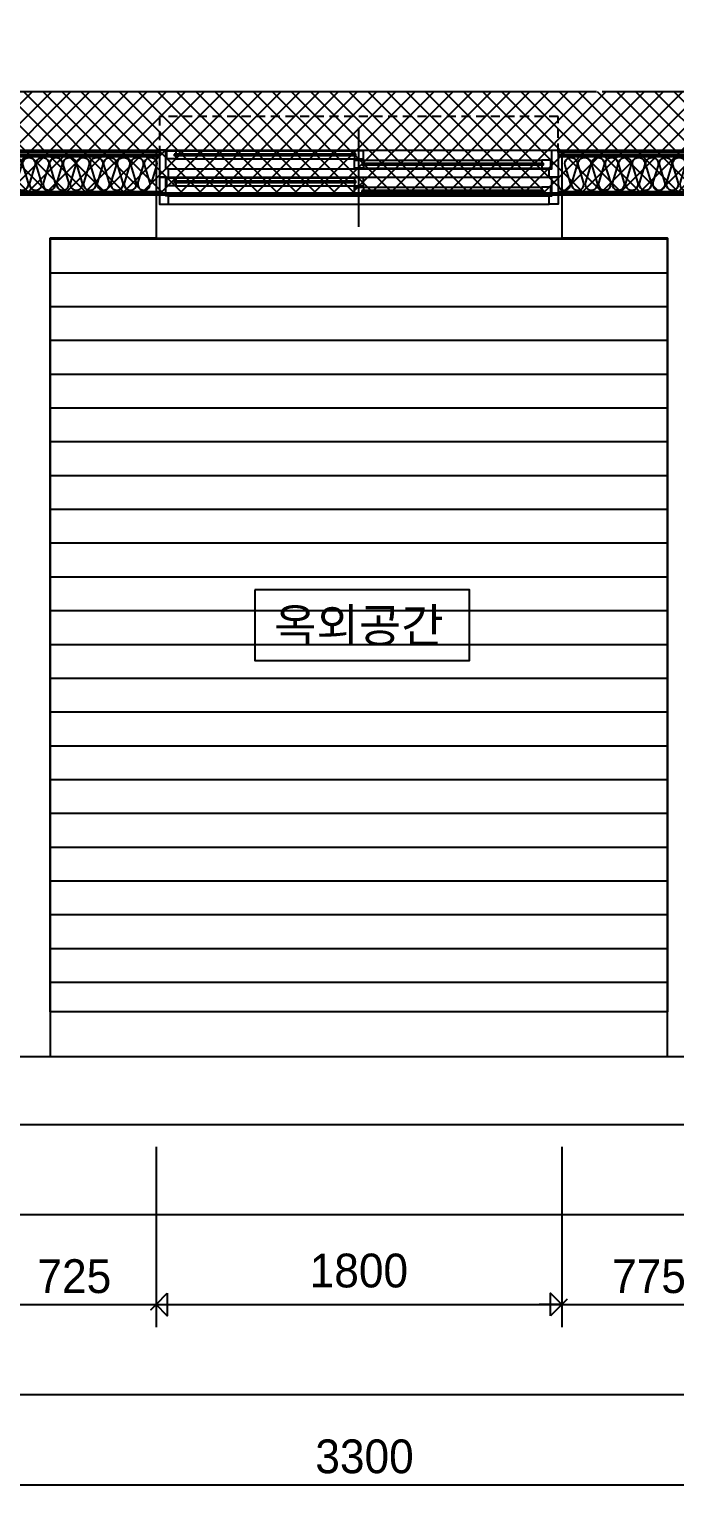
# Model space of a CAD drawing. Header units: millimetres. Extents: x -24416 to 92204, y -190080 to 23760.
# Drawn here: x 66360 to 69224, y -180236 to -173739 of the extents above; entities that cross this region are included whole.
import ezdxf
from ezdxf.enums import TextEntityAlignment as Align

# ---------------------------------------------------------------- set-up
doc = ezdxf.new("R2010")
doc.units = ezdxf.units.MM
doc.header["$LTSCALE"] = 50
for name, pattern in [('AUDIT_D_220706163347-0', [0]), ('CEN', [62, 60, -1, 0, -1]), ('H', [1.3, 0.8, -0.5]), ('HID', [2.5, 1.5, -1])]:
    doc.linetypes.add(name, pattern=pattern)
doc.layers.get('defpoints').update_dxf_attribs({"color": 139})
for name, color, linetype, plot in [('AA-CEN', 1, 'CEN', False), ('Defpoint', 135, 'Continuous', False), ('MC', 135, 'Continuous', False)]:
    doc.layers.add(name, color=color, linetype=linetype, plot=plot)
for name, color, linetype in [('AA-XXXX-DIMS', 7, 'Continuous'), ('AA-단열-바닥-욕실', 30, 'Continuous'), ('ARDM', 7, 'Continuous'), ('CEN_CON', 1, 'CEN'), ('CEN_WALL', 12, 'CEN'), ('CONC', 2, 'Continuous'), ('dan1', 7, 'HID'), ('DIM', 7, 'AUDIT_D_220706163347-0'), ('ELE3_CON', 7, 'Continuous'), ('ELE4', 4, 'Continuous'), ('HAT', 9, 'Continuous'), ('INS', 252, 'Continuous'), ('INSUL', 8, 'Continuous'), ('WAL_DRY', 7, 'Continuous'), ('WIN', 4, 'Continuous'), ('실명', 3, 'AUDIT_D_220706163347-0'), ('실명박스', 7, 'AUDIT_D_220706163347-0'), ('커튼박스', 6, 'Continuous')]:
    doc.layers.add(name, color=color, linetype=linetype)
doc.styles.add('HAUD01', font='Dotum.ttf')
doc.styles.add('맑은고딕', font='malgun.ttf', dxfattribs={"width": 0.9})
doc.dimstyles.new('DIM-50', dxfattribs={"dimscale": 50, "dimtxt": 3, "dimasz": 1, "dimexe": 2, "dimexo": 2, "dimgap": 1, "dimtad": 1, "dimdec": 0, "dimzin": 0, "dimdsep": 46, "dimtxsty": '맑은고딕', "dimblk1": 'DIMDOT', "dimblk2": 'DIMDOT', "dimsah": 1, "dimcen": 0.09, "dimdle": 2, "dimclrd": 7, "dimclre": 7, "dimclrt": 3, "dimadec": 0, "dimazin": 0, "dimtfac": 1, "dimtdec": 0, "dimtix": 1, "dimtmove": 2, "dimatfit": 3, "dimldrblk": 'DIMDOT', "dimfxl": 1, "dimtolj": 1, "dimtzin": 0, "dimarcsym": 0})
doc.dimstyles.new('MCDIM-50', dxfattribs={"dimscale": 50, "dimtxt": 3, "dimasz": 1, "dimexe": 2, "dimexo": 2, "dimgap": 1, "dimtad": 1, "dimdec": 0, "dimzin": 0, "dimdsep": 46, "dimtxsty": '맑은고딕', "dimblk1": 'ARCHTICK', "dimblk2": 'ARCHTICK', "dimsah": 1, "dimcen": 0.09, "dimdle": 2, "dimclrd": 7, "dimclre": 7, "dimclrt": 3, "dimadec": 0, "dimazin": 0, "dimtfac": 1, "dimtdec": 0, "dimtix": 1, "dimtmove": 2, "dimatfit": 3, "dimldrblk": 'ARCHTICK', "dimfxl": 1, "dimtolj": 1, "dimtzin": 0, "dimarcsym": 0})
doc.dimstyles.new('외부100-win', dxfattribs={"dimscale": 50, "dimtxt": 3, "dimasz": 1, "dimexe": 2, "dimexo": 2.5, "dimgap": 1.5, "dimtad": 1, "dimdec": 0, "dimzin": 0, "dimdsep": 46, "dimtxsty": '맑은고딕', "dimblk": 'DO2-2', "dimblk1": 'DO2-2', "dimblk2": 'DIMDOT', "dimcen": 0.09, "dimdle": 2, "dimclrd": 7, "dimclre": 7, "dimclrt": 3, "dimadec": 0, "dimazin": 0, "dimtfac": 1, "dimtdec": 0, "dimtix": 1, "dimtmove": 2, "dimatfit": 3, "dimldrblk": 'DO2-2', "dimfxl": 1, "dimtolj": 1, "dimtzin": 0, "dimarcsym": 0})

# ---------------------------------------------------------------- blocks, each defined once
blk = doc.blocks.new('WIN_이중창_1800')
at = {"layer": 'Defpoint'}
for p, q in [((-15, 240), (-15, 0)), ((1785, 240), (1785, 0))]:
    blk.add_line(p, q, dxfattribs=at)
at = {"layer": 'WIN'}
blk.add_line((885, -100), (885, 340), dxfattribs=at)
at = {"layer": 'WIN', "color": 8}
for p, q in [((1742, 240), (28, 240)), ((865, 196), (73, 196)), ((1697, 237), (905, 237)), ((1697, 202), (905, 202)), ((1730, 158), (40, 158)), ((865, 161), (73, 161)), ((1730, 120), (40, 120)), ((865, 76), (73, 76)), ((1697, 117), (905, 117)), ((1697, 82), (905, 82)), ((1730, 38), (40, 38)), ((1730, 0), (40, 0)), ((865, 41), (73, 41))]:
    blk.add_line(p, q, dxfattribs=at)
at = {"layer": 'WIN'}
for points in [[(40, 158), (28, 158), (28, 240), (0, 240), (0, 120), (40, 120), (40, 158)], [(73, 175.5), (73, 161), (33, 161), (33, 196), (73, 196), (73, 181.5)], [(905, 216.5), (905, 202), (865, 202), (865, 237), (905, 237), (905, 222.5)], [(865, 175.5), (865, 161), (905, 161), (905, 196), (865, 196), (865, 181.5)], [(1704, 222.5), (1704, 216.5), (898, 216.5), (898, 222.5), (1704, 222.5)], [(1697, 216.5), (1697, 202), (1737, 202), (1737, 237), (1697, 237), (1697, 222.5)], [(1730, 158), (1742, 158), (1742, 240), (1770, 240), (1770, 120), (1730, 120), (1730, 158)], [(872, 181.5), (872, 175.5), (66, 175.5), (66, 181.5), (872, 181.5)], [(40, 38), (28, 38), (28, 120), (0, 120), (0, 0), (40, 0), (40, 38)], [(73, 55.5), (73, 41), (33, 41), (33, 76), (73, 76), (73, 61.5)], [(905, 96.5), (905, 82), (865, 82), (865, 117), (905, 117), (905, 102.5)], [(865, 55.5), (865, 41), (905, 41), (905, 76), (865, 76), (865, 61.5)], [(1704, 102.5), (1704, 96.5), (898, 96.5), (898, 102.5), (1704, 102.5)], [(1697, 96.5), (1697, 82), (1737, 82), (1737, 117), (1697, 117), (1697, 102.5)], [(1730, 38), (1742, 38), (1742, 120), (1770, 120), (1770, 0), (1730, 0), (1730, 38)], [(872, 61.5), (872, 55.5), (66, 55.5), (66, 61.5), (872, 61.5)]]:
    blk.add_lwpolyline(points, dxfattribs=at)
blk = doc.blocks.new('DongSinsul_1')
at = {"layer": 'INSUL'}
blk.add_lwpolyline([(0, 0.25, 1.34403), (0.35, 0.25), (0.2, 0.75, -1.34403), (0.55, 0.75), (0.4, 0.25)], format="xyb", dxfattribs=at)
blk = doc.blocks.new('U-131B(확장)', base_point=(284085.3, -109269.8))
at = {"layer": 'HAT', "ltscale": 100}
h = blk.add_hatch(dxfattribs=at)
h.set_pattern_fill('_USER', color=8, scale=150, pattern_type=0)
h.set_pattern_definition([(0, (291810.05, -109269.78), (0, 150), [])])
h.paths.add_polyline_path([(298895.3, -109069.8), (296155.3, -109069.8), (296155.3, -105634.8), (298895.3, -105634.8)])
at = {"layer": 'CEN_CON'}
blk.add_line((299020.3, -109269.8), (283785.3, -109269.8), dxfattribs=at)
at = {"layer": 'CEN_WALL'}
blk.add_line((299020.3, -105444.8), (295665.3, -105444.8), dxfattribs=at)
at = {"layer": 'CONC'}
for p, q in [((296625.3, -105434.8), (295955.3, -105434.8)), ((296625.3, -105434.8), (296625.3, -105634.8)), ((299145.3, -105434.8), (298425.3, -105434.8)), ((298425.3, -105434.8), (298425.3, -105634.8)), ((296155.3, -105634.8), (296155.3, -109269.8)), ((296625.3, -105634.8), (296155.3, -105634.8)), ((298895.3, -105634.8), (298425.3, -105634.8)), ((298895.3, -109269.8), (298895.3, -105634.8)), ((296155.3, -109269.8), (295315.3, -109269.8)), ((299020.3, -109269.8), (298895.3, -109269.8))]:
    blk.add_line(p, q, dxfattribs=at)
at = {"layer": 'dan1'}
blk.add_lwpolyline([(288335.3, -107129.8), (288645.3, -107129.8), (288645.3, -108619.8), (295505.3, -108619.8), (295505.3, -104984.8), (299595.3, -104984.8), (299595.3, -108619.8), (309255.3, -108619.8), (309255.3, -102059.8), (308635.3, -102059.8), (308635.3, -98719.8), (306145.3, -98719.8), (306145.3, -102694.8), (305835.3, -102694.8)], dxfattribs=at)
at = {"layer": 'ELE3_CON'}
for p, q in [((298895.3, -109069.8), (296155.3, -109069.8)), ((298895.3, -109269.8), (296155.3, -109269.8))]:
    blk.add_line(p, q, dxfattribs=at)
at = {"layer": 'ELE4'}
blk.add_line((296625.3, -105634.8), (298425.3, -105634.8), dxfattribs=at)
at = {"layer": 'HAT', "color": 8, "ltscale": 100}
blk.add_lwpolyline([(298895.3, -109069.8), (296155.3, -109069.8), (296155.3, -105634.8), (298895.3, -105634.8)], close=True, dxfattribs=at)
at = {"layer": 'INS'}
for p, q in [((296640.3, -105274.8), (295795.3, -105274.8)), ((299305.3, -105274.8), (298410.3, -105274.8)), ((296640.3, -105429.8), (295950.3, -105429.8)), ((299150.3, -105429.8), (298410.3, -105429.8))]:
    blk.add_line(p, q, dxfattribs=at)
at = {"layer": 'MC'}
blk.add_line((292745.3, -105244.8), (299020.3, -105244.8), dxfattribs=at)
at = {"layer": 'WAL_DRY'}
for p, q in [((296640.3, -105254.8), (295775.3, -105254.8)), ((299325.3, -105254.8), (298410.3, -105254.8)), ((296640.3, -105264.8), (295785.3, -105264.8)), ((299315.3, -105264.8), (298410.3, -105264.8))]:
    blk.add_line(p, q, dxfattribs=at)
at = {"layer": '커튼박스', "linetype": 'H'}
blk.add_lwpolyline([(298410.3, -105254.8), (298410.3, -105094.8), (296640.3, -105094.8), (296640.3, -105254.8)], dxfattribs=at)
at = {"layer": 'INSUL', "xscale": 150, "yscale": 150, "zscale": 150, "row_count": 1, "row_spacing": 1, "column_spacing": 60}
for p, column_count in [((295945.3, -105424.8), 11), ((298410.3, -105424.8), 12)]:
    blk.add_blockref('DongSinsul_1', p, dxfattribs=dict(at, column_count=column_count))
at = {"layer": 'WIN', "xscale": -1}
blk.add_blockref('WIN_이중창_1800', (298410.3, -105484.8), dxfattribs=at)
blk = doc.blocks.new('A$C415C5DAF')
at = {"layer": '실명박스'}
blk.add_lwpolyline([(54875.8, -194605.3), (54875.8, -194917.8), (55828.3, -194917.8), (55828.3, -194605.3)], close=True, dxfattribs=at)
at = {"layer": '실명', "style": 'HAUD01'}
blk.add_text('옥외공간', height=150, dxfattribs=at).set_placement((55337.3, -194760.5), align=Align.MIDDLE)
blk = doc.blocks.new('A$C1CAF0AFA')
at = {"layer": 'HAT'}
h = blk.add_hatch(dxfattribs=at)
h.set_pattern_fill('_USER', color=5, scale=60, angle=45, double=1, pattern_type=0)
h.set_pattern_definition([(45, (0, -53460), (-42.426407, 42.426407), []), (135, (0, -53460), (-42.426407, -42.426407), [])])
h.paths.add_polyline_path([(80002.7, -194400.9), (80002.7, -201860.9), (69442.7, -201860.9), (69442.7, -198225.9), (66252.7, -198225.9), (66252.7, -201860.9), (58492.7, -201860.9), (58492.7, -200370.9), (54632.7, -200370.9), (54632.7, -192515.9), (56752.7, -192515.9), (56752.7, -193930.9), (59252.7, -193930.9), (59252.7, -191925.9), (62992.7, -191925.9), (62992.7, -195035.9), (65722.7, -195035.9), (65722.7, -194885.9), (67122.7, -194885.9), (67122.7, -195035.9), (69192.7, -195035.9), (69192.7, -195485.9), (63052.7, -195485.9), (63052.7, -195155.9), (62852.7, -195155.9), (62852.7, -195485.9), (62542.7, -195485.9), (62542.7, -192375.9), (59702.7, -192375.9), (59702.7, -194380.9), (58632.7, -194380.9), (58632.7, -194090.9), (58432.7, -194090.9), (58432.7, -194380.9), (56302.7, -194380.9), (56302.7, -192965.9), (55082.7, -192965.9), (55082.7, -199920.9), (58432.7, -199920.9), (58432.7, -200210.9), (58632.7, -200210.9), (58632.7, -199920.9), (58942.7, -199920.9), (58942.7, -201410.9), (65802.7, -201410.9), (65802.7, -197775.9), (69892.7, -197775.9), (69892.7, -201410.9), (79552.7, -201410.9), (79552.7, -194850.9), (78932.7, -194850.9), (78932.7, -191510.9), (76442.7, -191510.9), (76442.7, -195485.9), (76132.7, -195485.9), (76132.7, -195163.4), (75932.7, -195163.4), (75932.7, -195485.9), (69442.7, -195485.9), (69442.7, -195035.9), (75992.7, -195035.9), (75992.7, -191060.9), (79382.7, -191060.9), (79382.7, -194400.9)])
at = {"layer": 'AA-CEN', "color": 4}
for points in [[(69442.7, -198225.9), (66252.7, -198225.9), (66252.7, -201860.9), (58492.7, -201860.9)], [(58942.7, -201410.9), (65802.7, -201410.9), (65802.7, -197775.9), (69892.7, -197775.9)]]:
    blk.add_lwpolyline(points, dxfattribs=at)
blk = doc.blocks.new('DIMDOT')
at = {"layer": 'AA-XXXX-DIMS'}
for p, q in [((0, -1.5), (0, 1.5)), ((-1.5, 0), (1.5, 0))]:
    blk.add_line(p, q, dxfattribs=at)
for radius in [0.5, 0.25]:
    blk.add_circle((0, 0), radius, dxfattribs=at)
blk = doc.blocks.new('*D144')
at = {"layer": 'defpoints', "color": 0, "transparency": 16777216}
for p in [(19130.6, -202360.9), (22430.6, -202360.9), (22430.6, -203960.9)]:
    blk.add_point(p, dxfattribs=at)
at = {"layer": 'DIM', "color": 7, "lineweight": -2, "transparency": 16777216}
for p, q in [((19130.6, -202460.9), (19130.6, -204060.9)), ((22430.6, -202460.9), (22430.6, -204060.9)), ((19180.6, -203960.9), (22380.6, -203960.9))]:
    blk.add_line(p, q, dxfattribs=at)
at = {"layer": 'DIM', "color": 7, "lineweight": -2, "transparency": 16777216, "xscale": 50, "yscale": 50, "zscale": 50, "rotation": 180}
blk.add_blockref('DIMDOT', (19130.6, -203960.9), dxfattribs=at)
at = {"layer": 'DIM', "color": 7, "lineweight": -2, "transparency": 16777216, "xscale": 50, "yscale": 50, "zscale": 50}
blk.add_blockref('DIMDOT', (22430.6, -203960.9), dxfattribs=at)
at = {"layer": 'DIM', "color": 3, "transparency": 16777216, "insert": (20780.6, -203835.8), "char_height": 150, "attachment_point": 5, "style": 'HAUD01'}
blk.add_mtext('\\A1;3300', dxfattribs=at)
blk = doc.blocks.new('_ArchTick')
at = {"color": 0, "linetype": 'ByBlock', "const_width": 0.15}
blk.add_lwpolyline([(-0.5, -0.5), (0.5, 0.5)], dxfattribs=at)
blk = doc.blocks.new('*D199')
at = {"layer": 'defpoints', "color": 0, "linetype": 'ByBlock', "transparency": 16777216}
for p in [(19130.6, -202360.9), (19855.6, -202360.9), (19855.6, -203160.9)]:
    blk.add_point(p, dxfattribs=at)
at = {"layer": 'DIM', "color": 7, "linetype": 'ByBlock', "lineweight": -2, "transparency": 16777216}
for p, q in [((19130.6, -202460.9), (19130.6, -203260.9)), ((19855.6, -202460.9), (19855.6, -203260.9)), ((19030.6, -203160.9), (19955.6, -203160.9))]:
    blk.add_line(p, q, dxfattribs=at)
at = {"layer": 'DIM', "color": 7, "linetype": 'ByBlock', "lineweight": -2, "transparency": 16777216, "xscale": 50, "yscale": 50, "zscale": 50, "rotation": 180}
blk.add_blockref('_ArchTick', (19130.6, -203160.9), dxfattribs=at)
at = {"layer": 'DIM', "color": 7, "linetype": 'ByBlock', "lineweight": -2, "transparency": 16777216, "xscale": 50, "yscale": 50, "zscale": 50}
blk.add_blockref('_ArchTick', (19855.6, -203160.9), dxfattribs=at)
at = {"layer": 'DIM', "color": 3, "linetype": 'ByBlock', "transparency": 16777216, "insert": (19493.1, -203035.8), "char_height": 150, "attachment_point": 5, "style": 'HAUD01'}
blk.add_mtext('\\A1;725', dxfattribs=at)
blk = doc.blocks.new('DO2-2')
at = {"layer": 'ARDM'}
blk.add_line((0, 0), (-2, 0), dxfattribs=at)
blk.add_lwpolyline([(-1, -1), (-1, 1), (0, 0)], close=True, dxfattribs=at)
blk = doc.blocks.new('*D200')
at = {"layer": 'defpoints', "color": 0, "linetype": 'ByBlock', "transparency": 16777216}
for p in [(19855.6, -202360.9), (21655.6, -202360.9), (21655.6, -203160.9)]:
    blk.add_point(p, dxfattribs=at)
at = {"layer": 'DIM', "color": 7, "linetype": 'ByBlock', "lineweight": -2, "transparency": 16777216}
for p, q in [((19855.6, -202485.9), (19855.6, -203260.9)), ((21655.6, -202485.9), (21655.6, -203260.9)), ((19905.6, -203160.9), (21605.6, -203160.9))]:
    blk.add_line(p, q, dxfattribs=at)
at = {"layer": 'DIM', "color": 7, "linetype": 'ByBlock', "lineweight": -2, "transparency": 16777216, "xscale": 50, "yscale": 50, "zscale": 50, "rotation": 180}
blk.add_blockref('DO2-2', (19855.6, -203160.9), dxfattribs=at)
at = {"layer": 'DIM', "color": 7, "linetype": 'ByBlock', "lineweight": -2, "transparency": 16777216, "xscale": 50, "yscale": 50, "zscale": 50}
blk.add_blockref('DO2-2', (21655.6, -203160.9), dxfattribs=at)
at = {"layer": 'DIM', "color": 3, "linetype": 'ByBlock', "transparency": 16777216, "insert": (20755.6, -203010.8), "char_height": 150, "attachment_point": 5, "style": 'HAUD01'}
blk.add_mtext('\\A1;1800', dxfattribs=at)
blk = doc.blocks.new('*D201')
at = {"layer": 'defpoints', "color": 0, "linetype": 'ByBlock', "transparency": 16777216}
for p in [(21655.6, -202360.9), (22430.6, -202360.9), (22430.6, -203160.9)]:
    blk.add_point(p, dxfattribs=at)
at = {"layer": 'DIM', "color": 7, "linetype": 'ByBlock', "lineweight": -2, "transparency": 16777216}
for p, q in [((21655.6, -202460.9), (21655.6, -203260.9)), ((22430.6, -202460.9), (22430.6, -203260.9)), ((21555.6, -203160.9), (22530.6, -203160.9))]:
    blk.add_line(p, q, dxfattribs=at)
at = {"layer": 'DIM', "color": 7, "linetype": 'ByBlock', "lineweight": -2, "transparency": 16777216, "xscale": 50, "yscale": 50, "zscale": 50, "rotation": 180}
blk.add_blockref('_ArchTick', (21655.6, -203160.9), dxfattribs=at)
at = {"layer": 'DIM', "color": 7, "linetype": 'ByBlock', "lineweight": -2, "transparency": 16777216, "xscale": 50, "yscale": 50, "zscale": 50}
blk.add_blockref('_ArchTick', (22430.6, -203160.9), dxfattribs=at)
at = {"layer": 'DIM', "color": 3, "linetype": 'ByBlock', "transparency": 16777216, "insert": (22043.1, -203035.8), "char_height": 150, "attachment_point": 5, "style": 'HAUD01'}
blk.add_mtext('\\A1;775', dxfattribs=at)
blk = doc.blocks.new('DIM-1108')
at = {"layer": 'DIM', "linetype": 'ByBlock'}
for base, p1, p2, dimstyle, picture, middle in [((19855.6, -203160.9), (19130.6, -202360.9), (19855.6, -202360.9), 'MCDIM-50', '*D199', (19493.1, -203035.8)), ((21655.6, -203160.9), (19855.6, -202360.9), (21655.6, -202360.9), '외부100-win', '*D200', (20755.6, -203010.8)), ((22430.6, -203160.9), (21655.6, -202360.9), (22430.6, -202360.9), 'MCDIM-50', '*D201', (22043.1, -203035.8))]:
    dim = blk.add_linear_dim(base=base, p1=p1, p2=p2, angle=180, dimstyle=dimstyle, override={"dimtxsty": 'HAUD01'}, dxfattribs=at)
    dim.commit()
    dim.dimension.update_dxf_attribs({"geometry": picture, "text_midpoint": middle})
at = {"layer": 'DIM'}
dim = blk.add_linear_dim(base=(22430.6, -203960.9), p1=(19130.6, -202360.9), p2=(22430.6, -202360.9), angle=180, dimstyle='DIM-50', override={"dimscale": 50, "dimtxsty": 'HAUD01'}, dxfattribs=at)
dim.commit()
dim.dimension.update_dxf_attribs({"geometry": '*D144', "text_midpoint": (20780.6, -203835.8)})

msp = doc.modelspace()

# ---------------------------------------------------------------- linework, layer by layer
at = {"layer": 'defpoints'}
for points in [[(86417.7, -164275.9), (52482.7, -164275.9), (52482.7, -180200.9), (86417.7, -180200.9)], [(86017.7, -164675.9), (52882.7, -164675.9), (52882.7, -179800.9), (86017.7, -179800.9)], [(85617.7, -165075.9), (53282.7, -165075.9), (53282.7, -179400.9), (85617.7, -179400.9)], [(85217.7, -165475.9), (53682.7, -165475.9), (53682.7, -179000.9), (85217.7, -179000.9)], [(84817.7, -165875.9), (54082.7, -165875.9), (54082.7, -178600.9), (84817.7, -178600.9)]]:
    msp.add_lwpolyline(points, close=True, dxfattribs=at)

# ---------------------------------------------------------------- block references
for name, p in [('DIM-1108', (47067.2, 23760)), ('U-131B(확장)', (54382.7, -178300.9))]:
    msp.add_blockref(name, p)
at = {"layer": 'AA-단열-바닥-욕실'}
msp.add_blockref('A$C1CAF0AFA', (0, 23760), dxfattribs=at)
at = {"layer": '실명박스'}
msp.add_blockref('A$C415C5DAF', (12485.4, 18377.1), dxfattribs=at)

doc.saveas('drawing.dxf')
